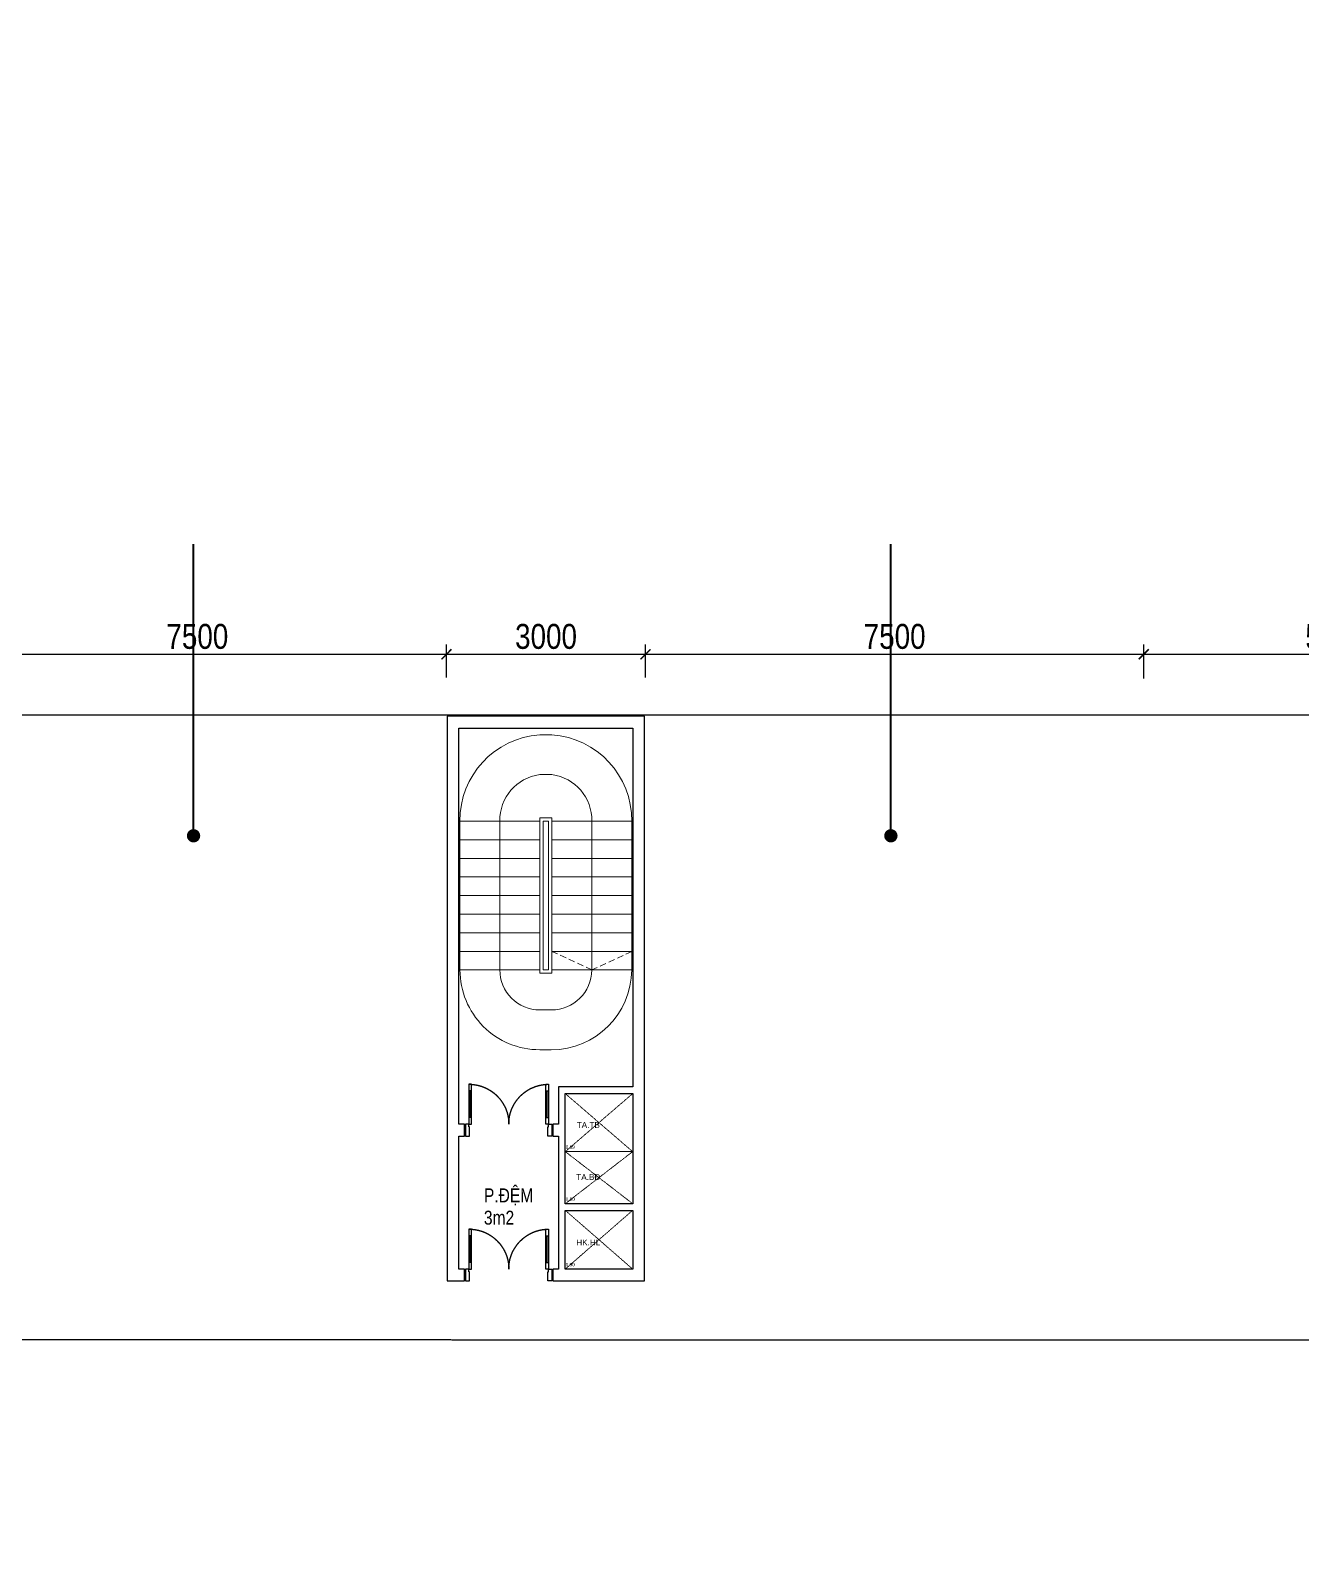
# Model space of a CAD drawing. Header units: millimetres. Extents: x 43 to 292031, y -97961 to -169.
# Drawn here: x 56298 to 75416, y -68469 to -45404 of the extents above; entities that cross this region are included whole.
import ezdxf
from ezdxf.enums import TextEntityAlignment as Align

# ---------------------------------------------------------------- set-up
doc = ezdxf.new("R2010")
doc.units = ezdxf.units.MM
doc.linetypes.add('HIDDEN', pattern=[9.525, 6.35, -3.175])
doc.linetypes.add('Xr_truc thang N3 tang dien hinh$0$T-Can ho$0$HIDDEN3', pattern=[0.2, 0.1, -0.1])
doc.layers.get('0').update_dxf_attribs({"color": 231})
doc.layers.get('DefPoints').update_dxf_attribs({"color": 191})
for name, color, linetype in [('A-DOOR', 142, 'Continuous'), ('A-Text V', 10, 'Continuous'), ('A-WALL', 4, 'Continuous'), ('MDI-BAO', 1, 'Continuous')]:
    doc.layers.add(name, color=color, linetype=linetype)
for name, color, linetype, lineweight in [('A-HIDD', 45, 'HIDDEN', 9), ('A-LITE', 9, 'Continuous', 9), ('A-SHBD', 7, 'Continuous', 35), ('AS3_LINE-XS', 8, 'Continuous', 9)]:
    doc.layers.add(name, color=color, linetype=linetype, lineweight=lineweight)
doc.layers.add('MDI-HANHLANG', color=5, linetype='HIDDEN', plot=False)
doc.styles.add('250602-MB CO CAU CĂN HO X1-3A-1$0$style1', font='arial.ttf')
doc.styles.add('Arial_16', font='arial.ttf', dxfattribs={"width": 0.8, "height": 210})
doc.styles.add('VTK_Arial', font='arial.ttf', dxfattribs={"width": 0.8})
doc.styles.add('Xr_truc thang N3 tang dien hinh$0$T-Can ho$0$Arial', font='arial.ttf')
doc.dimstyles.new('250602-MB CO CAU CĂN HO X1-3A-1$0$Dim_50', dxfattribs={"dimscale": 50, "dimtxt": 2, "dimasz": 1.5, "dimexe": 1, "dimexo": 0, "dimgap": 1, "dimtad": 1, "dimdec": 0, "dimlfac": -1, "dimzin": 12, "dimdsep": 46, "dimtxsty": '250602-MB CO CAU CĂN HO X1-3A-1$0$style1', "dimblk1": '250602-MB CO CAU CĂN HO X1-3A-1$0$_ARCHTICK', "dimblk2": '250602-MB CO CAU CĂN HO X1-3A-1$0$_ARCHTICK', "dimsah": 1, "dimcen": 1.5, "dimdle": 1.5, "dimclrd": 256, "dimclre": 256, "dimclrt": 2, "dimadec": 1, "dimazin": 3, "dimtm": 1e-09, "dimtfac": 0.416667, "dimtdec": 0, "dimtix": 1, "dimtmove": 2, "dimatfit": 3, "dimfxl": 7, "dimfxlon": 1, "dimtolj": 1, "dimtzin": 0, "dimlwd": -1, "dimlwe": -1, "dimarcsym": 1})
doc.dimstyles.new('A-2.5-DIM100', dxfattribs={"dimscale": 150, "dimtxt": 2.5, "dimasz": 1, "dimexe": 1, "dimexo": 0, "dimgap": 0.5, "dimtad": 1, "dimdec": 0, "dimzin": 12, "dimdsep": 46, "dimtxsty": 'VTK_Arial', "dimblk": 'ARCHTICK', "dimcen": 0, "dimdle": 1, "dimclrd": 256, "dimclre": 256, "dimclrt": 7, "dimadec": 1, "dimazin": 3, "dimtfac": 1, "dimtdec": 0, "dimtmove": 0, "dimatfit": 2, "dimfxl": 20, "dimtolj": 1, "dimtzin": 0, "dimlwd": -1, "dimlwe": -1, "dimarcsym": 0})

# ---------------------------------------------------------------- blocks, each defined once
blk = doc.blocks.new('*U48')
for p, q in [((-500, -90), (-500, -50)), ((-100, -70), (-500, -70)), ((-100, -90), (-100, -50)), ((-500, -1210), (-500, -1250)), ((-100, -1230), (-500, -1230)), ((-100, -1210), (-100, -1250))]:
    blk.add_line(p, q)
for points in [[(180, 0), (180, -60), (40, -60), (40, -50), (0, -50), (0, 0)], [(0, -50), (0, -90), (-600, -90), (-600, -50)], [(0, -1250), (0, -1210), (-600, -1210), (-600, -1250)], [(180, -1300), (180, -1240), (40, -1240), (40, -1250), (0, -1250), (0, -1300)]]:
    blk.add_lwpolyline(points, close=True)
at = {"linetype": 'HIDDEN', "ltscale": 1000}
for centre, start, end in [((0, -50), 180, 270), ((0, -1250), 90, 180)]:
    blk.add_arc(centre, 600, start, end, dxfattribs=at)
blk = doc.blocks.new('*U18')
blk.add_lwpolyline([(0, 0), (0, 784), (1015, 784), (1015, 0)], close=True)
at = {"linetype": 'Xr_truc thang N3 tang dien hinh$0$T-Can ho$0$HIDDEN3'}
for points in [[(0, 0), (1015, 784)], [(0, 784), (1015, 0)]]:
    blk.add_lwpolyline(points, dxfattribs=at)
at = {"style": 'Xr_truc thang N3 tang dien hinh$0$T-Can ho$0$Arial'}
blk.add_text('0.80', height=50, dxfattribs=at).set_placement((7, 43))
blk.add_attdef('--', text='', height=88, dxfattribs=at).set_placement((127, 190), align=Align.MIDDLE_CENTER)
blk = doc.blocks.new('*U19')
blk.add_lwpolyline([(0, 0), (0, 884), (1015, 884), (1015, 0)], close=True)
at = {"linetype": 'Xr_truc thang N3 tang dien hinh$0$T-Can ho$0$HIDDEN3'}
for points in [[(0, 0), (1015, 884)], [(0, 884), (1015, 0)]]:
    blk.add_lwpolyline(points, dxfattribs=at)
at = {"style": 'Xr_truc thang N3 tang dien hinh$0$T-Can ho$0$Arial'}
blk.add_text('0.90', height=50, dxfattribs=at).set_placement((7, 43))
blk.add_attdef('--', text='', height=88, dxfattribs=at).set_placement((127, 190), align=Align.MIDDLE_CENTER)
blk = doc.blocks.new('*U17')
blk.add_lwpolyline([(0, 0), (0, 873), (1015, 873), (1015, 0)], close=True)
at = {"linetype": 'Xr_truc thang N3 tang dien hinh$0$T-Can ho$0$HIDDEN3'}
for points in [[(0, 0), (1015, 873)], [(0, 873), (1015, 0)]]:
    blk.add_lwpolyline(points, dxfattribs=at)
at = {"style": 'Xr_truc thang N3 tang dien hinh$0$T-Can ho$0$Arial'}
blk.add_text('0.89', height=50, dxfattribs=at).set_placement((7, 43))
blk.add_attdef('--', text='', height=88, dxfattribs=at).set_placement((127, 190), align=Align.MIDDLE_CENTER)
blk = doc.blocks.new('thangbo')
at = {"layer": 'A-HIDD', "linetype": 'HIDDEN', "ltscale": 15}
blk.add_lwpolyline([(98161, -37543), (97561, -37823), (96961, -37543)], dxfattribs=at)
at = {"layer": 'A-LITE', "ltscale": 0.3}
for points in [[(96951, -39023), (96776, -39023, -0.414218), (95576, -37823), (95576, -35583, -0.397323), (96776, -34283), (96961, -34283, -0.397327), (98161, -35583), (98161, -37823, -0.412491)], [(96961, -34883), (96776, -34883, 0.381225), (96176, -35583), (96176, -37823, 0.414214), (96776, -38423), (96951, -38423, 0.410776), (97561, -37823), (97561, -35583, 0.381225)]]:
    blk.add_lwpolyline(points, format="xyb", close=True, dxfattribs=at)
at = {"layer": 'A-WALL'}
for points in [[(97061, -42323), (96976, -42323), (96976, -42503), (98356, -42503), (98356, -34003), (95381, -34003), (95381, -42503), (95646, -42503), (95646, -42323), (95561, -42323), (95561, -40323)], [(95561, -40143), (95561, -34183), (98176, -34183), (98176, -39583), (97061, -39583), (97061, -39683), (97061, -39683)]]:
    blk.add_lwpolyline(points, dxfattribs=at)
at = {"layer": 'A-WALL', "elevation": 0}
for points in [[(97061, -39683), (97061, -40143)], [(97161, -39683), (98176, -39683), (98176, -41340), (97161, -41340), (97161, -41340)], [(97161, -41340), (97161, -39683), (97161, -39683)], [(95561, -40323), (95646, -40323), (95646, -40143), (95561, -40143)], [(97061, -40143), (96976, -40143), (96976, -40323), (97061, -40323)], [(97061, -40323), (97061, -42323)], [(97161, -41440), (98176, -41440), (98176, -42323), (97161, -42323)], [(97161, -42323), (97161, -42323), (97161, -41440)]]:
    blk.add_lwpolyline(points, dxfattribs=at)
at = {"layer": 'AS3_LINE-XS'}
for points in [[(96776, -35863), (96776, -35583), (95576, -35583), (95576, -35863)], [(96776, -35533), (96776, -37873), (96961, -37873), (96961, -35533)], [(96826, -35583), (96826, -37823), (96911, -37823), (96911, -35583)], [(96961, -35863), (96961, -35583), (98161, -35583), (98161, -35863)], [(96776, -36143), (96776, -35863), (95576, -35863), (95576, -36143)], [(96961, -36143), (96961, -35863), (98161, -35863), (98161, -36143)], [(96776, -36423), (96776, -36143), (95576, -36143), (95576, -36423)], [(96961, -36423), (96961, -36143), (98161, -36143), (98161, -36423)], [(96776, -36703), (96776, -36423), (95576, -36423), (95576, -36703)], [(96961, -36703), (96961, -36423), (98161, -36423), (98161, -36703)], [(96776, -36983), (96776, -36703), (95576, -36703), (95576, -36983)], [(96961, -36983), (96961, -36703), (98161, -36703), (98161, -36983)], [(96776, -37263), (96776, -36983), (95576, -36983), (95576, -37263)], [(96961, -37263), (96961, -36983), (98161, -36983), (98161, -37263)], [(96776, -37543), (96776, -37263), (95576, -37263), (95576, -37543)], [(96961, -37543), (96961, -37263), (98161, -37263), (98161, -37543)], [(96776, -37823), (96776, -37543), (95576, -37543), (95576, -37823)], [(96961, -37823), (96961, -37543), (98161, -37543), (98161, -37823)]]:
    blk.add_lwpolyline(points, close=True, dxfattribs=at)
at = {"layer": 'A-DOOR', "xscale": -1, "rotation": 90}
for p in [(95661, -40143, 0), (95661, -42323, 0)]:
    blk.add_blockref('*U48', p, dxfattribs=at)
at = {"layer": 'A-HIDD', "ltscale": 0.3}
ref = blk.add_blockref('*U17', (97161, -40556, 0), dxfattribs=at)
ref.add_attrib('--', 'TA.TB', dxfattribs={"layer": '0', "height": 88, "style": 'Xr_truc thang N3 tang dien hinh$0$T-Can ho$0$Arial'}).set_placement((97508, -40155, 0), align=Align.MIDDLE_CENTER)
ref = blk.add_blockref('*U18', (97161, -41340, 0), dxfattribs=at)
ref.add_attrib('--', 'TA.BÐ', dxfattribs={"layer": '0', "height": 88, "style": 'Xr_truc thang N3 tang dien hinh$0$T-Can ho$0$Arial'}).set_placement((97508, -40939, 0), align=Align.MIDDLE_CENTER)
ref = blk.add_blockref('*U19', (97161, -42324, 0), dxfattribs=at)
ref.add_attrib('--', 'HK.HL', dxfattribs={"layer": '0', "height": 88, "style": 'Xr_truc thang N3 tang dien hinh$0$T-Can ho$0$Arial'}).set_placement((97508, -41923, 0), align=Align.MIDDLE_CENTER)
at = {"layer": 'A-Text V', "color": 7, "char_height": 210, "width": 1167.22, "attachment_point": 7, "rotation": 0.0021, "line_spacing_factor": 0.941778, "style": 'Arial_16'}
for s, insert in [('\\pt1016,2032,3048,4064,5080,6096,7112,8128,9144,10160,11176,12192,13208,14224,15240,16256,17272,18288,19304,20320,21336,22352,23368,24384,25400,26416,27432,28448,29464,30480,31496,32512;P.ĐỆM', (95936, -41366, 0)), ('\\pxt4.8381,9.67619,14.51429,19.35238,24.19048,29.02857,33.86667,38.70476,43.54286,48.38095,53.21905,58.05714,62.89524,67.73333,72.57143,77.40952,82.24762,87.08571,91.92381,96.7619,101.6,106.4381,111.27619,116.11429,120.95238,125.79048,130.62857,135.46667,140.30476,145.14286,149.98095,154.81905;3m2', (95936, -41658, 0))]:
    blk.add_mtext(s, dxfattribs=dict(at, insert=insert))
blk = doc.blocks.new('_ArchTick')
at = {"color": 0, "linetype": 'ByBlock', "const_width": 0.15}
blk.add_lwpolyline([(-0.5, -0.5), (0.5, 0.5)], dxfattribs=at)
blk = doc.blocks.new('*D56')
at = {"transparency": 16777216}
for p, q in [((55058, -55152), (55058, -54639)), ((62558, -55137), (62558, -54639)), ((54908, -54789), (62708, -54789))]:
    blk.add_line(p, q, dxfattribs=at)
at = {"layer": 'DefPoints', "color": 0, "transparency": 16777216}
for p in [(62558, -54789), (55058, -55152, 0), (62558, -55137, 0)]:
    blk.add_point(p, dxfattribs=at)
at = {"transparency": 16777216, "xscale": 150, "yscale": 150, "zscale": 150}
for p, rotation in [((55058, -54789), 179.9999999999999), ((62558, -54789), 359.9999999999999)]:
    blk.add_blockref('_ArchTick', p, dxfattribs=dict(at, rotation=rotation))
at = {"color": 7, "transparency": 16777216, "insert": (58808, -54522), "char_height": 375, "attachment_point": 5, "style": 'VTK_Arial'}
blk.add_mtext('\\A1;7500', dxfattribs=at)
blk = doc.blocks.new('*D57')
at = {"transparency": 16777216}
for p, q in [((62558, -55137), (62558, -54639)), ((65557, -55137), (65557, -54639)), ((62408, -54789), (65707, -54789))]:
    blk.add_line(p, q, dxfattribs=at)
at = {"layer": 'DefPoints', "color": 0, "transparency": 16777216}
for p in [(65557, -54789), (62558, -55137, 0), (65557, -55137)]:
    blk.add_point(p, dxfattribs=at)
at = {"transparency": 16777216, "xscale": 150, "yscale": 150, "zscale": 150}
for p, rotation in [((62558, -54789), 179.9999999999999), ((65557, -54789), 359.9999999999999)]:
    blk.add_blockref('_ArchTick', p, dxfattribs=dict(at, rotation=rotation))
at = {"color": 7, "transparency": 16777216, "insert": (64058, -54522), "char_height": 375, "attachment_point": 5, "style": 'VTK_Arial'}
blk.add_mtext('\\A1;3000', dxfattribs=at)
blk = doc.blocks.new('*D58')
at = {"transparency": 16777216}
for p, q in [((65557, -55137), (65557, -54639)), ((73057, -55152), (73057, -54639)), ((65407, -54789), (73207, -54789))]:
    blk.add_line(p, q, dxfattribs=at)
at = {"layer": 'DefPoints', "color": 0, "transparency": 16777216}
for p in [(73057, -54789), (65557, -55137), (73057, -55152)]:
    blk.add_point(p, dxfattribs=at)
at = {"transparency": 16777216, "xscale": 150, "yscale": 150, "zscale": 150}
for p, rotation in [((65557, -54789), 179.9999999999999), ((73057, -54789), 359.9999999999999)]:
    blk.add_blockref('_ArchTick', p, dxfattribs=dict(at, rotation=rotation))
at = {"color": 7, "transparency": 16777216, "insert": (69307, -54522), "char_height": 375, "attachment_point": 5, "style": 'VTK_Arial'}
blk.add_mtext('\\A1;7500', dxfattribs=at)
blk = doc.blocks.new('*D59')
at = {"transparency": 16777216}
for p, q in [((73057, -55152), (73057, -54639)), ((78857, -55152), (78857, -54639)), ((72907, -54789), (79007, -54789))]:
    blk.add_line(p, q, dxfattribs=at)
at = {"layer": 'DefPoints', "color": 0, "transparency": 16777216}
for p in [(78857, -54789), (73057, -55152), (78857, -55152)]:
    blk.add_point(p, dxfattribs=at)
at = {"transparency": 16777216, "xscale": 150, "yscale": 150, "zscale": 150}
for p, rotation in [((73057, -54789), 179.9999999999999), ((78857, -54789), 359.9999999999999)]:
    blk.add_blockref('_ArchTick', p, dxfattribs=dict(at, rotation=rotation))
at = {"color": 7, "transparency": 16777216, "insert": (75957, -54522), "char_height": 375, "attachment_point": 5, "style": 'VTK_Arial'}
blk.add_mtext('\\A1;5800', dxfattribs=at)
blk = doc.blocks.new('250602-MB CO CAU CĂN HO X1-3A-1$0$_ARCHTICK')
at = {"color": 0, "linetype": 'ByBlock', "const_width": 0.15}
blk.add_lwpolyline([(-0.5, -0.5), (0.5, 0.5)], dxfattribs=at)

msp = doc.modelspace()

# ---------------------------------------------------------------- linework, layer by layer
at = {"layer": 'MDI-BAO', "elevation": 0}
msp.add_lwpolyline([(81624.4, -55704), (46507.8, -55704), (46507.8, -53904), (49640.3, -53904), (49640.3, -45404), (12140.1, -45403.7), (12140.1, -53903.6), (17469.5, -53903.9), (17469.4, -55703.9), (13477.5, -55704.2), (13477.5, -64204.2), (43148.1, -64204.3), (43148.1, -66004.2), (39846.8, -66004), (39846.8, -74504), (88846.8, -74496.9)], dxfattribs=at)
at = {"layer": 'MDI-HANHLANG', "elevation": 0}
msp.add_lwpolyline([(84804.1, -65111.8), (43148.1, -65104.2)], dxfattribs=at)

# ---------------------------------------------------------------- block references
msp.add_blockref('thangbo', (-32813.6, -21716.7, 0))

# ---------------------------------------------------------------- dimensions: what is measured, and where the dimension line sits
for base, p1, p2, picture, middle in [((62557.9, -54788.9), (55057.9, -55152.3, 0), (62557.9, -55137.3, 0), '*D56', (58807.9, -54522.4)), ((65557.4202, -54788.8766), (62557.8712, -55137.2984, -0.0001), (65557.4202, -55137.2984), '*D57', (64057.6457, -54522.2838)), ((73057.4, -54788.9), (65557.4, -55137.3), (73057.4, -55152.3), '*D58', (69307.4, -54522.4)), ((78857.4, -54788.9), (73057.4, -55152.3), (78857.4, -55152.3), '*D59', (75957.4, -54522.4))]:
    dim = msp.add_linear_dim(base=base, p1=p1, p2=p2, angle=180, dimstyle='A-2.5-DIM100', override={"dimpost": '\\X', "dimtmove": 1})
    dim.commit()
    dim.dimension.update_dxf_attribs({"geometry": picture, "text_midpoint": middle})

# ---------------------------------------------------------------- leaders
at = {"layer": 'A-SHBD'}
for points in [[(58750.7, -57519.9, 0), (58750.7, -53130.4, 0)], [(69250.2, -57519.9, 0), (69250.2, -53130.4, 0)]]:
    msp.add_leader(points, dimstyle='250602-MB CO CAU CĂN HO X1-3A-1$0$Dim_50', override={"dimasz": 4, "dimtad": 0, "dimldrblk": 'Dot', "dimtfill": 1}, dxfattribs=at)

doc.saveas('drawing.dxf')
